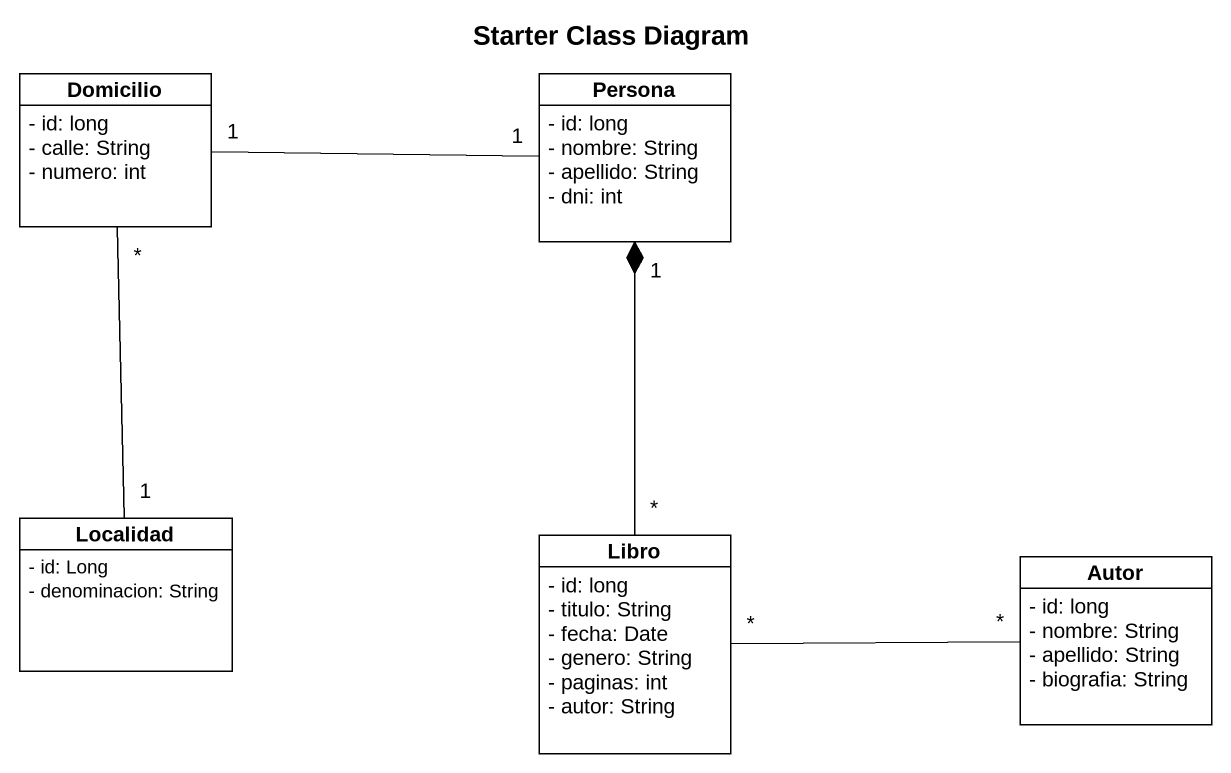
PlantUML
@startuml
title Starter Class Diagram
hide circle
hide empty members
skinparam classAttributeIconSize 0
class Domicilio {
  - id: long
  - calle: String
  - numero: int
}
class Persona {
  - id: long
  - nombre: String
  - apellido: String
  - dni: int
}
class Localidad {
  - id: Long
  - denominacion: String
}
class Libro {
  - id: long
  - titulo: String
  - fecha: Date
  - genero: String
  - paginas: int
  - autor: String
}
class Autor {
  - id: long
  - nombre: String
  - apellido: String
  - biografia: String
}
Domicilio "1" -right- "1" Persona
Domicilio "*" -- "1" Localidad
Libro "*" -up-* "1" Persona
Libro "*" -right- "*" Autor
@enduml
